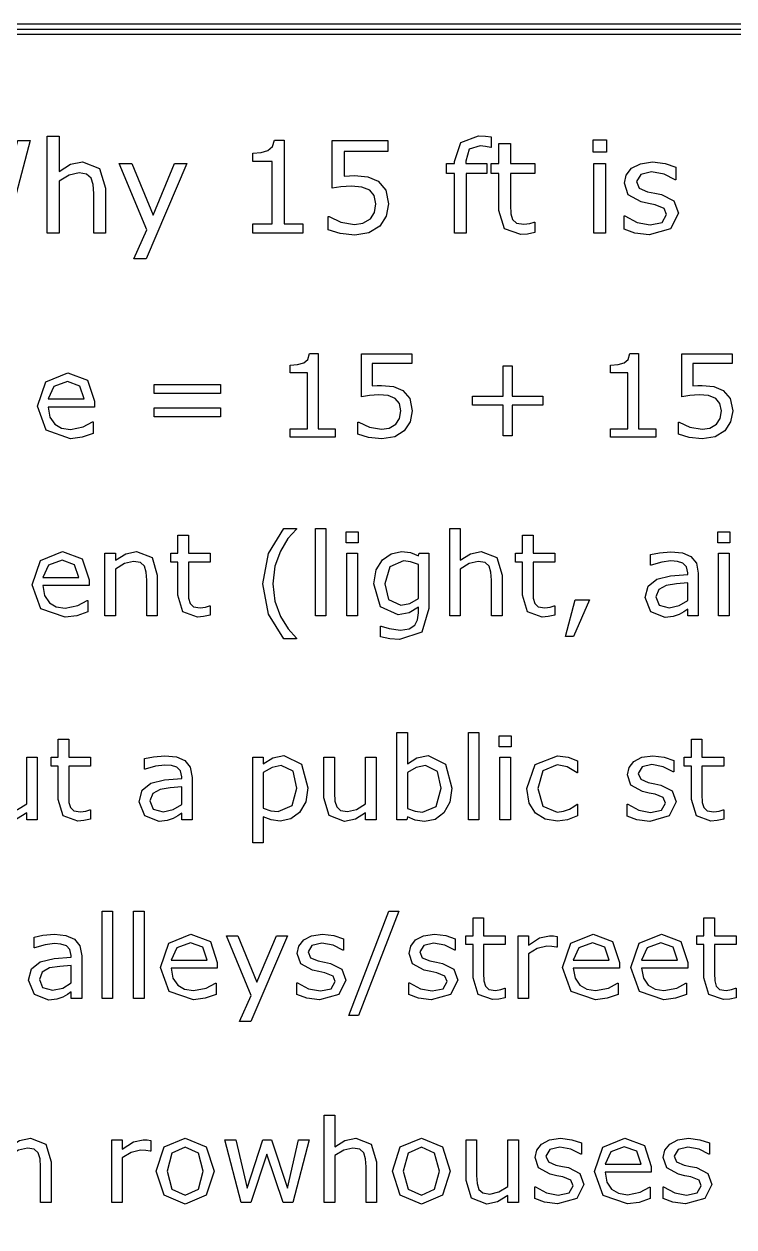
# Model space of a CAD drawing. Extents: x -17 to 192, y 167 to 459.
# Drawn here: x 32.65 to 47.39, y 260.37 to 285.33 of the extents above; entities that cross this region are included whole.
import ezdxf

# ---------------------------------------------------------------- set-up
doc = ezdxf.new("R2010")
doc.units = 0
doc.header["$MEASUREMENT"] = 0
doc.layers.add('Layer 1', color=7, linetype='Continuous')

msp = doc.modelspace()

# ---------------------------------------------------------------- linework, layer by layer
at = {"layer": 'Layer 1', "color": 7}
for points in [[(5.820826, 285.32699), (5.367594, 285.235512), (4.997523, 284.986025), (4.748036, 284.615954), (4.656557, 284.162722), (4.656557, 239.183612), (4.748036, 238.73038), (4.997523, 238.360309), (5.367594, 238.110822), (5.820826, 238.019344), (85.195726, 238.019344), (85.648958, 238.110822), (86.019029, 238.360309), (86.268516, 238.73038), (86.359994, 239.183612), (86.359994, 284.162722), (86.268516, 284.615954), (86.019029, 284.986025), (85.648958, 285.235512), (85.195726, 285.32699), (5.820826, 285.32699)], [(5.820826, 285.221054), (85.195726, 285.221054), (85.608442, 285.13814), (85.94476, 284.911756), (86.171144, 284.575438), (86.254058, 284.162722), (86.254058, 239.183612), (86.171144, 238.770896), (85.94476, 238.434578), (85.608442, 238.208194), (85.195726, 238.12528), (5.820826, 238.12528), (5.40811, 238.208194), (5.071792, 238.434578), (4.845408, 238.770896), (4.762494, 239.183612), (4.762494, 284.162722), (4.845408, 284.575438), (5.071792, 284.911756), (5.40811, 285.13814), (5.820826, 285.221054), (5.820826, 285.221054)], [(5.820826, 285.115118), (85.195726, 285.115118), (85.567927, 285.040769), (85.870492, 284.837488), (86.073773, 284.534923), (86.148122, 284.162722), (86.148122, 239.183612), (86.073773, 238.811411), (85.870492, 238.508846), (85.567927, 238.305565), (85.195726, 238.231216), (5.820826, 238.231216), (5.448625, 238.305565), (5.14606, 238.508846), (4.942779, 238.811411), (4.868431, 239.183612), (4.868431, 284.162722), (4.942779, 284.534923), (5.14606, 284.837488), (5.448625, 285.040769), (5.820826, 285.115118), (5.820826, 285.115118)], [(42.352142, 282.762808), (42.33923, 282.762808), (42.234585, 282.786065), (42.120899, 282.798977), (41.893522, 282.729214), (41.823759, 282.479876), (41.823759, 282.430783), (42.261716, 282.430783), (42.261716, 282.226662), (41.831512, 282.226662), (41.831512, 280.987726), (41.588632, 280.987726), (41.588632, 282.226668), (41.424559, 282.226668), (41.424559, 282.430788), (41.588632, 282.430788), (41.588632, 282.47859), (41.716532, 282.872621), (42.086017, 283.010855), (42.232003, 283.003102), (42.35215, 282.985005), (42.352142, 282.762808)], [(32.779095, 282.911379), (32.279126, 280.987726), (31.99103, 280.987726), (31.586662, 282.584527), (31.191338, 280.987726), (30.909703, 280.987726), (30.40069, 282.911379), (30.662947, 282.911379), (31.067315, 281.311996), (31.465224, 282.911379), (31.724896, 282.911379), (32.126681, 281.296492), (32.528464, 282.911379), (32.779095, 282.911379)], [(34.343596, 280.987726), (34.100719, 280.987726), (34.100719, 281.809381), (34.089104, 281.995414), (34.046472, 282.132357), (33.953452, 282.212457), (33.79584, 282.239587), (33.587843, 282.190494), (33.379847, 282.065179), (33.379847, 280.987726), (33.136968, 280.987726), (33.136968, 282.997938), (33.379847, 282.997938), (33.379847, 282.270591), (33.614974, 282.417869), (33.864312, 282.470838), (34.220879, 282.330019), (34.343609, 281.92436), (34.343596, 280.987726)], [(38.442825, 280.987726), (37.401545, 280.987726), (37.401545, 281.184097), (37.802037, 281.184097), (37.802037, 282.47342), (37.401545, 282.47342), (37.401545, 282.649122), (37.575953, 282.662034), (37.716772, 282.702081), (37.809789, 282.783472), (37.849839, 282.91783), (38.050083, 282.91783), (38.050083, 281.184089), (38.442825, 281.184089), (38.442825, 280.987726)], [(40.219201, 281.598799), (40.170108, 281.341709), (40.03575, 281.135003), (39.81354, 280.995478), (39.516402, 280.947676), (39.212801, 280.981268), (38.966049, 281.060074), (38.966049, 281.332666), (38.984146, 281.332666), (39.232193, 281.217686), (39.511243, 281.171177), (39.688236, 281.197027), (39.841972, 281.287459), (39.927239, 281.420526), (39.956952, 281.600101), (39.922072, 281.76805), (39.827761, 281.877863), (39.66369, 281.946334), (39.449233, 281.966998), (39.229608, 281.951493), (39.048741, 281.920487), (39.048741, 282.911382), (40.206292, 282.911382), (40.206292, 282.685298), (39.298079, 282.685298), (39.298079, 282.173701), (39.411768, 282.181453), (39.512537, 282.184099), (39.78642, 282.156971), (40.002169, 282.063952), (40.162366, 281.8805), (40.219212, 281.598865), (40.219201, 281.598799)], [(43.255185, 281.000646), (43.105325, 280.97093), (42.961924, 280.959315), (42.626028, 281.078171), (42.511045, 281.459284), (42.511045, 282.226678), (42.346975, 282.226678), (42.346975, 282.430799), (42.511045, 282.430799), (42.511045, 282.845501), (42.753925, 282.845501), (42.753925, 282.430799), (43.255185, 282.430799), (43.255185, 282.226678), (42.753925, 282.226678), (42.753925, 281.569097), (42.759084, 281.390813), (42.795258, 281.271957), (42.872773, 281.195733), (43.025217, 281.172476), (43.149241, 281.189277), (43.24226, 281.21899), (43.255172, 281.21899), (43.255185, 281.000646)], [(44.739591, 282.672376), (44.465705, 282.672376), (44.465705, 282.924299), (44.739591, 282.924299), (44.739591, 282.672376)], [(36.033413, 282.430788), (35.191089, 280.455459), (34.931414, 280.455459), (35.200133, 281.057489), (34.625234, 282.430788), (34.888782, 282.430788), (35.331908, 281.361087), (35.778908, 282.430788), (36.033413, 282.430788)], [(44.724086, 280.987726), (44.481207, 280.987726), (44.481207, 282.430788), (44.724086, 282.430788), (44.724086, 280.987726)], [(46.23562, 281.403722), (46.071549, 281.079452), (45.625841, 280.952843), (45.331283, 280.990311), (45.107785, 281.074284), (45.107785, 281.346876), (45.120696, 281.346876), (45.376492, 281.208642), (45.646502, 281.158258), (45.897134, 281.209933), (45.987565, 281.372715), (45.938475, 281.501906), (45.749856, 281.576836), (45.614204, 281.603966), (45.463051, 281.637555), (45.193041, 281.784835), (45.114235, 282.025129), (45.150409, 282.193076), (45.262806, 282.333895), (45.446255, 282.429497), (45.696887, 282.465671), (45.957853, 282.433373), (46.178769, 282.357149), (46.178769, 282.097477), (46.165857, 282.097477), (45.939774, 282.212457), (45.678808, 282.260256), (45.454015, 282.208581), (45.36229, 282.057427), (45.417842, 281.923069), (45.593543, 281.84943), (45.743403, 281.818424), (45.882931, 281.790003), (46.143894, 281.656936), (46.23562, 281.403722), (46.23562, 281.403722)], [(39.113196, 276.754398), (38.176046, 276.754398), (38.176046, 276.931132), (38.536487, 276.931132), (38.536487, 278.091524), (38.176046, 278.091524), (38.176046, 278.249654), (38.333013, 278.26127), (38.459748, 278.297314), (38.543465, 278.370566), (38.579509, 278.491489), (38.759729, 278.491489), (38.759729, 276.931121), (39.113196, 276.931121), (39.113196, 276.754398)], [(40.711934, 277.304363), (40.667751, 277.072982), (40.546829, 276.886949), (40.346841, 276.761375), (40.079416, 276.718354), (39.806176, 276.748585), (39.584096, 276.819509), (39.584096, 277.064844), (39.600368, 277.064844), (39.82361, 276.961363), (40.074757, 276.919503), (40.234049, 276.94276), (40.372413, 277.024151), (40.449153, 277.143912), (40.475894, 277.30553), (40.444501, 277.456683), (40.359623, 277.555513), (40.211957, 277.617137), (40.018946, 277.635737), (39.821284, 277.621794), (39.658502, 277.593888), (39.658502, 278.485694), (40.700298, 278.485694), (40.700298, 278.282217), (39.882908, 278.282217), (39.882908, 277.821781), (39.985228, 277.828766), (40.075919, 277.831148), (40.322415, 277.806727), (40.51659, 277.72301), (40.660766, 277.557905), (40.711926, 277.304432), (40.711934, 277.304363)], [(45.763945, 276.754398), (44.826795, 276.754398), (44.826795, 276.931132), (45.187236, 276.931132), (45.187236, 278.091524), (44.826795, 278.091524), (44.826795, 278.249654), (44.983761, 278.26127), (45.110497, 278.297314), (45.194213, 278.370566), (45.230257, 278.491489), (45.410478, 278.491489), (45.410478, 276.931121), (45.763945, 276.931121), (45.763945, 276.754398)], [(47.362683, 277.304363), (47.3185, 277.072982), (47.197578, 276.886949), (46.99759, 276.761375), (46.730163, 276.718354), (46.456925, 276.748585), (46.234845, 276.819509), (46.234845, 277.064844), (46.251117, 277.064844), (46.474358, 276.961363), (46.725506, 276.919503), (46.884798, 276.94276), (47.023162, 277.024151), (47.099899, 277.143912), (47.126643, 277.30553), (47.09525, 277.456683), (47.010372, 277.555513), (46.862705, 277.617137), (46.669695, 277.635737), (46.472033, 277.621794), (46.309251, 277.593888), (46.309251, 278.485694), (47.351046, 278.485694), (47.351046, 278.282217), (46.533657, 278.282217), (46.533657, 277.821781), (46.635976, 277.828766), (46.726667, 277.831148), (46.973164, 277.806727), (47.167338, 277.72301), (47.311515, 277.557905), (47.362675, 277.304432), (47.362683, 277.304363)], [(34.113509, 277.381103), (33.156592, 277.381103), (33.192636, 277.171815), (33.291466, 277.026474), (33.434481, 276.942757), (33.618191, 276.914854), (33.884452, 276.967176), (34.076301, 277.071821), (34.087916, 277.071821), (34.087916, 276.833463), (33.862348, 276.75556), (33.620501, 276.724167), (33.115883, 276.898575), (32.934498, 277.396218), (33.107744, 277.902), (33.565854, 278.089198), (33.970481, 277.935719), (34.113496, 277.499699), (34.113509, 277.381103)], [(43.42223, 277.419472), (42.788548, 277.419472), (42.788548, 276.785791), (42.595537, 276.785791), (42.595537, 277.419472), (41.961856, 277.419472), (41.961856, 277.605509), (42.595537, 277.605509), (42.595537, 278.23919), (42.788548, 278.23919), (42.788548, 277.605509), (43.42223, 277.605509), (43.42223, 277.419472)], [(33.900731, 277.548533), (33.813527, 277.814796), (33.554241, 277.908977), (33.274024, 277.805496), (33.156592, 277.548533), (33.900731, 277.548533)], [(36.730788, 277.663643), (35.351802, 277.663643), (35.351802, 277.849679), (36.730788, 277.849679), (36.730788, 277.663643)], [(36.730788, 277.175302), (35.351802, 277.175302), (35.351802, 277.361338), (36.730788, 277.361338), (36.730788, 277.175302)], [(38.312084, 272.571182), (38.045821, 272.571182), (37.726072, 273.086267), (37.612127, 273.715297), (37.726072, 274.344327), (38.045821, 274.859412), (38.312084, 274.859412), (38.312084, 274.847797), (38.131863, 274.651297), (37.973733, 274.393172), (37.859787, 274.078077), (37.816766, 273.715308), (37.858623, 273.351376), (37.973733, 273.037443), (38.133025, 272.779319), (38.312084, 272.582821), (38.312084, 272.571182)], [(38.919022, 273.050236), (38.700431, 273.050236), (38.700431, 274.859425), (38.919022, 274.859425), (38.919022, 273.050236)], [(39.586422, 274.566421), (39.339926, 274.566421), (39.339926, 274.79315), (39.586422, 274.79315), (39.586422, 274.566421)], [(42.574609, 273.050236), (42.356018, 273.050236), (42.356018, 273.789724), (42.345567, 273.957155), (42.307197, 274.080403), (42.223481, 274.152494), (42.08163, 274.176915), (41.894432, 274.132732), (41.707234, 274.019949), (41.707234, 273.050236), (41.488644, 273.050236), (41.488644, 274.859425), (41.707234, 274.859425), (41.707234, 274.204815), (41.918848, 274.337366), (42.143254, 274.385036), (42.464164, 274.258301), (42.574622, 273.893208), (42.574609, 273.050236)], [(47.30222, 274.566421), (47.055724, 274.566421), (47.055724, 274.79315), (47.30222, 274.79315), (47.30222, 274.566421)], [(36.515685, 273.061851), (36.380808, 273.035107), (36.251747, 273.024656), (35.94944, 273.131627), (35.845959, 273.474627), (35.845959, 274.165284), (35.698292, 274.165284), (35.698292, 274.348992), (35.845959, 274.348992), (35.845959, 274.722226), (36.064549, 274.722226), (36.064549, 274.348992), (36.515685, 274.348992), (36.515685, 274.165284), (36.064549, 274.165284), (36.064549, 273.573459), (36.069206, 273.413003), (36.10176, 273.306035), (36.171526, 273.237434), (36.308725, 273.216505), (36.420347, 273.231613), (36.504061, 273.258354), (36.515703, 273.258354), (36.515685, 273.061851)], [(43.66989, 273.061851), (43.535013, 273.035107), (43.405952, 273.024656), (43.103645, 273.131627), (43.000164, 273.474627), (43.000164, 274.165284), (42.852498, 274.165284), (42.852498, 274.348992), (43.000164, 274.348992), (43.000164, 274.722226), (43.218755, 274.722226), (43.218755, 274.348992), (43.66989, 274.348992), (43.66989, 274.165284), (43.218755, 274.165284), (43.218755, 273.573459), (43.223411, 273.413003), (43.255966, 273.306035), (43.325731, 273.237434), (43.46293, 273.216505), (43.574553, 273.231613), (43.658267, 273.258354), (43.669882, 273.258354), (43.66989, 273.061851)], [(34.003048, 273.676927), (33.046134, 273.676927), (33.082178, 273.467639), (33.181007, 273.322299), (33.324022, 273.238582), (33.50773, 273.210679), (33.773993, 273.263), (33.965843, 273.367646), (33.977458, 273.367646), (33.977458, 273.129288), (33.75189, 273.051384), (33.510043, 273.019992), (33.005425, 273.194399), (32.82404, 273.692043), (32.997286, 274.197825), (33.455396, 274.385023), (33.860023, 274.231544), (34.003035, 273.795524), (34.003048, 273.676927)], [(35.420404, 273.050236), (35.201813, 273.050236), (35.201813, 273.789724), (35.191362, 273.957155), (35.152992, 274.080403), (35.069275, 274.152494), (34.927425, 274.176915), (34.740227, 274.132732), (34.553029, 274.019949), (34.553029, 273.050236), (34.334438, 273.050236), (34.334438, 274.348992), (34.553029, 274.348992), (34.553029, 274.204815), (34.764643, 274.337366), (34.989049, 274.385036), (35.309959, 274.258301), (35.420417, 273.893208), (35.420404, 273.050236)], [(39.57247, 273.050236), (39.35388, 273.050236), (39.35388, 274.348992), (39.57247, 274.348992), (39.57247, 273.050236)], [(41.058424, 273.197902), (40.908434, 272.713049), (40.446835, 272.558405), (40.244522, 272.573513), (40.051511, 272.614209), (40.051511, 272.83745), (40.063126, 272.83745), (40.232883, 272.786291), (40.465427, 272.754898), (40.650299, 272.781639), (40.764245, 272.856053), (40.822381, 272.96535), (40.839817, 273.108365), (40.839817, 273.226962), (40.650294, 273.108365), (40.421239, 273.069995), (40.051495, 273.237426), (39.915457, 273.711815), (39.961965, 274.000168), (40.091026, 274.21062), (40.274737, 274.33852), (40.489838, 274.385028), (40.6782, 274.361771), (40.839817, 274.29317), (40.853761, 274.348981), (41.0584, 274.348981), (41.058424, 273.197902)], [(46.646449, 273.050236), (46.42902, 273.050236), (46.42902, 273.1886), (46.349954, 273.132789), (46.254612, 273.076977), (46.129038, 273.032795), (45.962769, 273.014195), (45.665113, 273.130466), (45.543029, 273.42696), (45.605815, 273.665317), (45.787199, 273.809494), (46.072065, 273.880421), (46.42902, 273.908324), (46.42902, 273.942045), (46.402278, 274.065293), (46.327864, 274.14203), (46.216242, 274.178077), (46.080204, 274.18739), (45.888355, 274.164133), (45.669764, 274.099022), (45.658149, 274.099022), (45.658149, 274.3211), (45.843021, 274.359469), (46.081379, 274.380398), (46.319734, 274.357141), (46.496467, 274.280401), (46.608089, 274.142038), (46.646459, 273.931586), (46.646449, 273.050236)], [(47.288269, 273.050236), (47.069678, 273.050236), (47.069678, 274.348992), (47.288269, 274.348992), (47.288269, 273.050236)], [(33.790273, 273.844358), (33.703069, 274.110621), (33.443783, 274.204802), (33.163566, 274.101321), (33.046134, 273.844358), (33.790273, 273.844358)], [(40.839833, 273.40719), (40.839833, 274.115286), (40.677051, 274.171097), (40.528223, 274.188533), (40.244522, 274.067608), (40.141041, 273.716469), (40.217778, 273.385095), (40.472415, 273.272311), (40.6631, 273.308355), (40.839833, 273.407185), (40.839833, 273.40719)], [(46.42902, 273.369985), (46.42902, 273.73159), (46.192988, 273.714154), (45.979049, 273.680436), (45.826731, 273.596719), (45.768597, 273.442078), (45.836033, 273.273483), (46.041834, 273.217672), (46.252286, 273.261855), (46.42902, 273.36999), (46.42902, 273.369985)], [(44.387285, 273.381597), (44.059401, 272.620016), (43.889642, 272.620016), (44.091955, 273.381597), (44.387285, 273.381597)], [(41.535139, 269.476169), (41.488631, 269.183165), (41.365382, 268.964574), (41.183998, 268.826211), (40.966569, 268.780864), (40.773558, 268.807605), (40.610779, 268.877371), (40.596824, 268.816908), (40.392185, 268.816908), (40.392185, 270.626097), (40.610779, 270.626097), (40.610779, 269.979626), (40.806115, 270.102874), (41.038657, 270.151708), (41.401427, 269.974975), (41.535139, 269.476169), (41.535139, 269.476169)], [(42.096732, 268.816908), (41.878142, 268.816908), (41.878142, 270.626097), (42.096732, 270.626097), (42.096732, 268.816908)], [(42.764132, 270.333093), (42.517636, 270.333093), (42.517636, 270.559822), (42.764132, 270.559822), (42.764132, 270.333093)], [(34.03328, 268.828523), (33.898406, 268.801779), (33.769342, 268.791328), (33.467038, 268.898299), (33.363554, 269.241299), (33.363554, 269.931956), (33.21589, 269.931956), (33.21589, 270.115664), (33.363554, 270.115664), (33.363554, 270.488898), (33.582144, 270.488898), (33.582144, 270.115664), (34.03328, 270.115664), (34.03328, 269.931956), (33.582144, 269.931956), (33.582144, 269.340131), (33.586801, 269.179675), (33.619358, 269.072707), (33.689121, 269.004106), (33.826323, 268.983177), (33.937942, 268.998285), (34.021659, 269.025026), (34.033274, 269.025026), (34.03328, 268.828523)], [(47.175485, 268.828536), (47.040608, 268.801792), (46.911548, 268.791341), (46.60924, 268.898312), (46.505759, 269.241312), (46.505759, 269.931969), (46.358093, 269.931969), (46.358093, 270.115677), (46.505759, 270.115677), (46.505759, 270.488911), (46.72435, 270.488911), (46.72435, 270.115677), (47.175485, 270.115677), (47.175485, 269.931969), (46.72435, 269.931969), (46.72435, 269.340145), (46.729006, 269.179688), (46.761563, 269.07272), (46.831326, 269.004119), (46.968525, 268.98319), (47.080148, 268.998298), (47.163862, 269.02504), (47.175477, 269.02504), (47.175485, 268.828536)], [(32.928698, 268.816908), (32.710108, 268.816908), (32.710108, 268.961085), (32.498492, 268.827372), (32.27525, 268.780864), (31.956665, 268.905273), (31.84272, 269.272695), (31.84272, 270.115664), (32.061311, 270.115664), (32.061311, 269.376176), (32.070624, 269.206419), (32.110158, 269.086658), (32.191549, 269.012244), (32.336887, 268.988987), (32.521759, 269.03317), (32.710121, 269.145954), (32.710121, 270.115661), (32.928712, 270.115661), (32.928698, 268.816908)], [(36.143615, 268.816908), (35.926186, 268.816908), (35.926186, 268.955272), (35.84712, 268.899461), (35.751778, 268.843649), (35.626204, 268.799467), (35.459935, 268.780867), (35.162279, 268.897138), (35.040195, 269.193632), (35.102981, 269.431989), (35.284366, 269.576166), (35.569231, 269.647093), (35.926186, 269.674996), (35.926186, 269.708717), (35.899444, 269.831965), (35.82503, 269.908702), (35.713408, 269.944749), (35.57737, 269.954062), (35.385521, 269.930805), (35.16693, 269.865694), (35.155315, 269.865694), (35.155315, 270.087772), (35.340187, 270.126141), (35.578542, 270.14707), (35.8169, 270.123813), (35.993633, 270.047073), (36.105255, 269.90871), (36.143625, 269.698258), (36.143615, 268.816908)], [(38.544626, 269.481982), (38.499282, 269.192465), (38.371382, 268.971549), (38.189998, 268.837837), (37.970245, 268.791328), (37.786535, 268.813421), (37.620266, 268.882019), (37.620266, 268.337867), (37.401675, 268.337867), (37.401675, 270.115664), (37.620266, 270.115664), (37.620266, 269.979626), (37.815602, 270.101712), (38.048147, 270.151708), (38.413239, 269.973813), (38.544626, 269.481982), (38.544626, 269.481982)], [(39.961981, 268.816908), (39.743391, 268.816908), (39.743391, 268.961085), (39.531775, 268.827372), (39.308533, 268.780864), (38.989948, 268.905273), (38.876003, 269.272695), (38.876003, 270.115664), (39.094594, 270.115664), (39.094594, 269.376176), (39.103907, 269.206419), (39.143441, 269.086658), (39.224829, 269.012244), (39.37017, 268.988987), (39.555042, 269.03317), (39.743404, 269.145954), (39.743404, 270.115661), (39.961995, 270.115661), (39.961981, 268.816908)], [(42.750178, 268.816908), (42.531588, 268.816908), (42.531588, 270.115664), (42.750178, 270.115664), (42.750178, 268.816908)], [(44.143115, 268.898299), (43.934989, 268.816908), (43.726862, 268.787841), (43.468738, 268.828536), (43.267589, 268.954108), (43.136202, 269.165724), (43.089694, 269.464541), (43.264102, 269.96451), (43.726862, 270.145895), (43.945453, 270.114502), (44.143115, 270.037763), (44.143115, 269.794754), (44.1315, 269.794754), (43.924535, 269.914515), (43.71757, 269.956372), (43.423404, 269.830798), (43.316433, 269.464541), (43.421079, 269.102935), (43.71757, 268.977364), (43.852447, 268.9948), (43.975695, 269.040147), (44.065224, 269.091307), (44.1315, 269.13898), (44.143115, 269.13898), (44.143115, 268.898299)], [(46.188336, 269.191304), (46.040673, 268.899461), (45.639533, 268.785515), (45.374434, 268.819234), (45.173285, 268.894809), (45.173285, 269.140144), (45.1849, 269.140144), (45.415119, 269.015732), (45.658128, 268.970387), (45.883695, 269.016896), (45.965084, 269.163398), (45.920901, 269.279669), (45.751145, 269.347109), (45.629058, 269.37153), (45.49302, 269.401761), (45.250014, 269.534312), (45.179087, 269.750576), (45.211644, 269.90173), (45.312799, 270.028465), (45.477905, 270.114508), (45.703472, 270.147062), (45.938342, 270.117995), (46.137166, 270.049394), (46.137166, 269.815688), (46.125551, 269.815688), (45.922073, 269.919171), (45.687206, 269.96219), (45.484892, 269.915682), (45.40234, 269.779644), (45.452335, 269.658721), (45.610466, 269.592446), (45.745342, 269.56454), (45.870916, 269.538955), (46.105784, 269.419197), (46.188336, 269.191304), (46.188336, 269.191304)], [(38.319058, 269.476162), (38.238832, 269.827303), (37.992336, 269.943574), (37.802812, 269.902878), (37.620266, 269.79591), (37.620266, 269.059909), (37.779558, 269.002936), (37.931876, 268.987829), (38.216742, 269.111077), (38.319058, 269.476169), (38.319058, 269.476162)], [(41.309571, 269.470349), (41.232832, 269.822651), (40.985174, 269.943574), (40.792161, 269.901717), (40.610779, 269.79591), (40.610779, 269.05177), (40.770071, 268.993634), (40.922386, 268.977362), (41.20609, 269.095958), (41.309571, 269.470354), (41.309571, 269.470349)], [(35.926186, 269.136657), (35.926186, 269.498262), (35.690154, 269.480826), (35.476215, 269.447108), (35.323897, 269.363391), (35.265763, 269.20875), (35.3332, 269.040155), (35.539, 268.984344), (35.749452, 269.028527), (35.926186, 269.136662), (35.926186, 269.136657)], [(34.492553, 265.112746), (34.273963, 265.112746), (34.273963, 266.921935), (34.492553, 266.921935), (34.492553, 265.112746)], [(35.146002, 265.112746), (34.927411, 265.112746), (34.927411, 266.921935), (35.146002, 266.921935), (35.146002, 265.112746)], [(40.431719, 266.921935), (39.59805, 264.759279), (39.396901, 264.759279), (40.22708, 266.921935), (40.431719, 266.921935)], [(42.64321, 265.124374), (42.508333, 265.09763), (42.379272, 265.087179), (42.076965, 265.19415), (41.973484, 265.53715), (41.973484, 266.227807), (41.825818, 266.227807), (41.825818, 266.411515), (41.973484, 266.411515), (41.973484, 266.784749), (42.192075, 266.784749), (42.192075, 266.411515), (42.64321, 266.411515), (42.64321, 266.227807), (42.192075, 266.227807), (42.192075, 265.635983), (42.196731, 265.475526), (42.229286, 265.368558), (42.299051, 265.299957), (42.43625, 265.279028), (42.547873, 265.294136), (42.631587, 265.320878), (42.643202, 265.320878), (42.64321, 265.124374)], [(47.434771, 265.124374), (47.299894, 265.09763), (47.170834, 265.087179), (46.868526, 265.19415), (46.765045, 265.537137), (46.765045, 266.227794), (46.617379, 266.227794), (46.617379, 266.411502), (46.765045, 266.411502), (46.765045, 266.784736), (46.983636, 266.784736), (46.983636, 266.411502), (47.434771, 266.411502), (47.434771, 266.227794), (46.983636, 266.227794), (46.983636, 265.635969), (46.988292, 265.475513), (47.020849, 265.368545), (47.090612, 265.299944), (47.227812, 265.279015), (47.339434, 265.294123), (47.423148, 265.320864), (47.434763, 265.320864), (47.434771, 265.124374)], [(33.850733, 265.112746), (33.633304, 265.112746), (33.633304, 265.25111), (33.554241, 265.195299), (33.458896, 265.139487), (33.333325, 265.095305), (33.167056, 265.076705), (32.8694, 265.192976), (32.747314, 265.48947), (32.810102, 265.727827), (32.991484, 265.872004), (33.27635, 265.942931), (33.633304, 265.970834), (33.633304, 266.004555), (33.606563, 266.127803), (33.532149, 266.20454), (33.420526, 266.240587), (33.284488, 266.2499), (33.092642, 266.226643), (32.874051, 266.161532), (32.86241, 266.161532), (32.86241, 266.38361), (33.047282, 266.421979), (33.285639, 266.442908), (33.523997, 266.419651), (33.70073, 266.342911), (33.81235, 266.204548), (33.85072, 265.994096), (33.850733, 265.112746)], [(36.665674, 265.739451), (35.708757, 265.739451), (35.744801, 265.530163), (35.843633, 265.384822), (35.986648, 265.301105), (36.170356, 265.273202), (36.436619, 265.325524), (36.628468, 265.430169), (36.640084, 265.430169), (36.640084, 265.191811), (36.414516, 265.113908), (36.172671, 265.082515), (35.668051, 265.256923), (35.486668, 265.754566), (35.659912, 266.260348), (36.118024, 266.447546), (36.522648, 266.294067), (36.665663, 265.858047), (36.665674, 265.739451)], [(38.120235, 266.411502), (37.362144, 264.633705), (37.128435, 264.633705), (37.370282, 265.175532), (36.852872, 266.411502), (37.090068, 266.411502), (37.488879, 265.448772), (37.89118, 266.411502), (38.120235, 266.411502)], [(39.334113, 265.487142), (39.186449, 265.195299), (38.785309, 265.081353), (38.52021, 265.115072), (38.319058, 265.190647), (38.319058, 265.435982), (38.330674, 265.435982), (38.560893, 265.31157), (38.803899, 265.266225), (39.029466, 265.312734), (39.110857, 265.459236), (39.066675, 265.575507), (38.896918, 265.642947), (38.774832, 265.667368), (38.638794, 265.697599), (38.395785, 265.83015), (38.324861, 266.046414), (38.357415, 266.197568), (38.458573, 266.324303), (38.623678, 266.410346), (38.849246, 266.4429), (39.084116, 266.413833), (39.28294, 266.345232), (39.28294, 266.111526), (39.271324, 266.111526), (39.067847, 266.215009), (38.832979, 266.258028), (38.630666, 266.21152), (38.548113, 266.075482), (38.598109, 265.954559), (38.75624, 265.888284), (38.891113, 265.860378), (39.016687, 265.834793), (39.251557, 265.715035), (39.33411, 265.487142), (39.334113, 265.487142)], [(41.656061, 265.487142), (41.508395, 265.195299), (41.107258, 265.081353), (40.842159, 265.115072), (40.641007, 265.190647), (40.641007, 265.435982), (40.652622, 265.435982), (40.882841, 265.31157), (41.125848, 265.266225), (41.351415, 265.312734), (41.432806, 265.459236), (41.388623, 265.575507), (41.218867, 265.642947), (41.09678, 265.667368), (40.960742, 265.697599), (40.717734, 265.83015), (40.646809, 266.046414), (40.679364, 266.197568), (40.780522, 266.324303), (40.945627, 266.410346), (41.171194, 266.4429), (41.406065, 266.413833), (41.604888, 266.345232), (41.604888, 266.111526), (41.593273, 266.111526), (41.389798, 266.215009), (41.154931, 266.258028), (40.952617, 266.21152), (40.870065, 266.075482), (40.92006, 265.954559), (41.078191, 265.888284), (41.213065, 265.860378), (41.338638, 265.834793), (41.573509, 265.715035), (41.656061, 265.487142), (41.656061, 265.487142)], [(43.71756, 266.173144), (43.705945, 266.173144), (43.610602, 266.189416), (43.50247, 266.195237), (43.307131, 266.14989), (43.125748, 266.034781), (43.125748, 265.112746), (42.907158, 265.112746), (42.907158, 266.411502), (43.125748, 266.411502), (43.125748, 266.219653), (43.354803, 266.367319), (43.558278, 266.411502), (43.640831, 266.408009), (43.71757, 266.397558), (43.71756, 266.173144)], [(45.010503, 265.739451), (44.053585, 265.739451), (44.08963, 265.530163), (44.188462, 265.384822), (44.331477, 265.301105), (44.515185, 265.273202), (44.781448, 265.325524), (44.973297, 265.430169), (44.984912, 265.430169), (44.984912, 265.191811), (44.759345, 265.113908), (44.5175, 265.082515), (44.012879, 265.256923), (43.831497, 265.754566), (44.004741, 266.260348), (44.462853, 266.447546), (44.867477, 266.294067), (45.010492, 265.858047), (45.010503, 265.739451)], [(46.42902, 265.739451), (45.472102, 265.739451), (45.508146, 265.530163), (45.606979, 265.384822), (45.749991, 265.301105), (45.933702, 265.273202), (46.199965, 265.325524), (46.391814, 265.430169), (46.403429, 265.430169), (46.403429, 265.191811), (46.177861, 265.113908), (45.936017, 265.082515), (45.431396, 265.256923), (45.250014, 265.754566), (45.423258, 266.260348), (45.88137, 266.447546), (46.285994, 266.294067), (46.429009, 265.858047), (46.42902, 265.739451)], [(36.452896, 265.906881), (36.365692, 266.173144), (36.106406, 266.267325), (35.826192, 266.163844), (35.708757, 265.906881), (36.452896, 265.906881)], [(44.797725, 265.906881), (44.710521, 266.173144), (44.451235, 266.267325), (44.171021, 266.163844), (44.053585, 265.906881), (44.797725, 265.906881)], [(46.216242, 265.906881), (46.129038, 266.173144), (45.869752, 266.267325), (45.589537, 266.163844), (45.472102, 265.906881), (46.216242, 265.906881)], [(33.633304, 265.432495), (33.633304, 265.7941), (33.397272, 265.776664), (33.183333, 265.742946), (33.031018, 265.659229), (32.972881, 265.504588), (33.040318, 265.335993), (33.246121, 265.280182), (33.456573, 265.324365), (33.633304, 265.4325), (33.633304, 265.432495)], [(39.971281, 260.879418), (39.752691, 260.879418), (39.752691, 261.618906), (39.74224, 261.786337), (39.70387, 261.909585), (39.620156, 261.981676), (39.478302, 262.006097), (39.291105, 261.961914), (39.103907, 261.849131), (39.103907, 260.879418), (38.885316, 260.879418), (38.885316, 262.688607), (39.103907, 262.688607), (39.103907, 262.033997), (39.315523, 262.166548), (39.539926, 262.214218), (39.860837, 262.087483), (39.971295, 261.72239), (39.971281, 260.879418)], [(33.217052, 260.879418), (32.998461, 260.879418), (32.998461, 261.618906), (32.987984, 261.786337), (32.949614, 261.909585), (32.865897, 261.981676), (32.724046, 262.006097), (32.536848, 261.961914), (32.349651, 261.849131), (32.349651, 260.879418), (32.13106, 260.879418), (32.13106, 262.178174), (32.349651, 262.178174), (32.349651, 262.033997), (32.561267, 262.166548), (32.78567, 262.214218), (33.10658, 262.087483), (33.217038, 261.72239), (33.217052, 260.879418)], [(35.285527, 261.939816), (35.273912, 261.939816), (35.178569, 261.956088), (35.070434, 261.961909), (34.875098, 261.916562), (34.693716, 261.801453), (34.693716, 260.879418), (34.475123, 260.879418), (34.475123, 262.178174), (34.693716, 262.178174), (34.693716, 261.986325), (34.922771, 262.133991), (35.126245, 262.178174), (35.208798, 262.174681), (35.285538, 262.16423), (35.285527, 261.939816)], [(36.598237, 261.528215), (36.435455, 261.027084), (35.999438, 260.843374), (35.561093, 261.027084), (35.399475, 261.528215), (35.561093, 262.029346), (35.999438, 262.214218), (36.435455, 262.029346), (36.598237, 261.528215), (36.598237, 261.528215)], [(38.570206, 262.178174), (38.231857, 260.879418), (38.029544, 260.879418), (37.695844, 261.880518), (37.364467, 260.879418), (37.163318, 260.879418), (36.821479, 262.178174), (37.049372, 262.178174), (37.28773, 261.172423), (37.612127, 262.178174), (37.792348, 262.178174), (38.124886, 261.172423), (38.350454, 262.178174), (38.570206, 262.178174)], [(41.499095, 261.528215), (41.336313, 261.027084), (40.900293, 260.843374), (40.461951, 261.027084), (40.300333, 261.528215), (40.461951, 262.029346), (40.900293, 262.214218), (41.336313, 262.029346), (41.499095, 261.528215), (41.499095, 261.528215)], [(42.914122, 260.879418), (42.695531, 260.879418), (42.695531, 261.023595), (42.483918, 260.889882), (42.260676, 260.843374), (41.942089, 260.967783), (41.828143, 261.335205), (41.828143, 262.178174), (42.046734, 262.178174), (42.046734, 261.438686), (42.056047, 261.268929), (42.095579, 261.149168), (42.17697, 261.074754), (42.32231, 261.051497), (42.507182, 261.09568), (42.695542, 261.208464), (42.695542, 262.178171), (42.914132, 262.178171), (42.914122, 260.879418)], [(44.272176, 261.253814), (44.124512, 260.961971), (43.723375, 260.848025), (43.458274, 260.881744), (43.257124, 260.957319), (43.257124, 261.202654), (43.26874, 261.202654), (43.498959, 261.078242), (43.741968, 261.032897), (43.967535, 261.079406), (44.048923, 261.225908), (44.004741, 261.342179), (43.834984, 261.409619), (43.7129, 261.43404), (43.576862, 261.464271), (43.333854, 261.596822), (43.262927, 261.813086), (43.295484, 261.96424), (43.396639, 262.090975), (43.561747, 262.177018), (43.787314, 262.209572), (44.022182, 262.180505), (44.221008, 262.111904), (44.221008, 261.878198), (44.209393, 261.878198), (44.005918, 261.981681), (43.771048, 262.0247), (43.568734, 261.978192), (43.486182, 261.842154), (43.53618, 261.721231), (43.694308, 261.654956), (43.829185, 261.62705), (43.954758, 261.601465), (44.189626, 261.481707), (44.272179, 261.253814), (44.272176, 261.253814)], [(45.67209, 261.506123), (44.715173, 261.506123), (44.751217, 261.296835), (44.850049, 261.151494), (44.993061, 261.067777), (45.176772, 261.039874), (45.443035, 261.092196), (45.634884, 261.196841), (45.646499, 261.196841), (45.646499, 260.958483), (45.420932, 260.88058), (45.179087, 260.849187), (44.674466, 261.023595), (44.493084, 261.521238), (44.666328, 262.02702), (45.12444, 262.214218), (45.529064, 262.060739), (45.672079, 261.624719), (45.67209, 261.506123)], [(46.931314, 261.253814), (46.783648, 260.961971), (46.382511, 260.848025), (46.117412, 260.881744), (45.91626, 260.957319), (45.91626, 261.202654), (45.927876, 261.202654), (46.158092, 261.078242), (46.401101, 261.032897), (46.626668, 261.079406), (46.708059, 261.225908), (46.663877, 261.342179), (46.494118, 261.409619), (46.372034, 261.43404), (46.235996, 261.464271), (45.992987, 261.596822), (45.92206, 261.813086), (45.954617, 261.96424), (46.055775, 262.090975), (46.22088, 262.177018), (46.446448, 262.209572), (46.681315, 262.180505), (46.880142, 262.111904), (46.880142, 261.878198), (46.868526, 261.878198), (46.665051, 261.981681), (46.430181, 262.0247), (46.22787, 261.978192), (46.145315, 261.842154), (46.195313, 261.721231), (46.353444, 261.654956), (46.488318, 261.62705), (46.613892, 261.601465), (46.848762, 261.481707), (46.931314, 261.253814), (46.931314, 261.253814)], [(36.37267, 261.528215), (36.273837, 261.902611), (35.999438, 262.025859), (35.722711, 261.902611), (35.625043, 261.528215), (35.723872, 261.157307), (35.999438, 261.031733), (36.272676, 261.156145), (36.37267, 261.528215), (36.37267, 261.528215)], [(41.273527, 261.528215), (41.174695, 261.902611), (40.900293, 262.025859), (40.623568, 261.902611), (40.5259, 261.528215), (40.62473, 261.157307), (40.900293, 261.031733), (41.173533, 261.156145), (41.273527, 261.528215), (41.273527, 261.528215)], [(45.459312, 261.673553), (45.372108, 261.939816), (45.112822, 262.033997), (44.832608, 261.930516), (44.715173, 261.673553), (45.459312, 261.673553)]]:
    msp.add_lwpolyline(points, dxfattribs=at)

doc.saveas('drawing.dxf')
